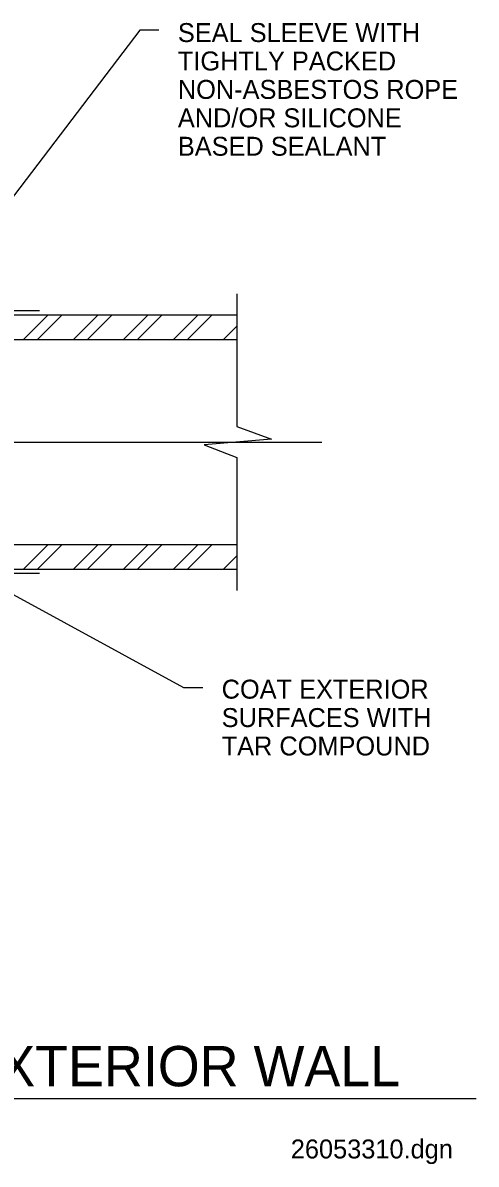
# Model space of a CAD drawing. Extents: x 10103.5 to 10150.7, y 10072.4 to 10114.
# Drawn here: x 10134.74 to 10150.69, y 10072.42 to 10112.58 of the extents above; entities that cross this region are included whole.
import ezdxf

# ---------------------------------------------------------------- set-up
doc = ezdxf.new("R2010")
doc.units = 0
for name, color, linetype in [('Level 3', 7, 'Continuous'), ('Level 52', 7, 'Continuous'), ('Level 60', 7, 'Continuous'), ('Level 62', 7, 'Continuous'), ('Level 63', 7, 'Continuous')]:
    doc.layers.add(name, color=color, linetype=linetype)

msp = doc.modelspace()

# ---------------------------------------------------------------- linework, layer by layer
at = {"layer": 'Level 52'}
msp.add_line((10103.543, 10074.731), (10150.689, 10074.731), dxfattribs=at)
at = {"layer": 'Level 60'}
for p, q in [((10134.767, 10101.436), (10135.638, 10102.307)), ((10135.252, 10101.436), (10136.123, 10102.307)), ((10136.526, 10101.436), (10137.397, 10102.307)), ((10137.011, 10101.436), (10137.882, 10102.307)), ((10138.285, 10101.436), (10139.155, 10102.307)), ((10138.77, 10101.436), (10139.64, 10102.307)), ((10140.044, 10101.436), (10140.914, 10102.307)), ((10140.529, 10101.436), (10141.399, 10102.307)), ((10141.802, 10101.436), (10142.273, 10101.907)), ((10134.767, 10093.353), (10135.638, 10094.223)), ((10135.252, 10093.353), (10136.123, 10094.223)), ((10136.526, 10093.353), (10137.397, 10094.223)), ((10137.011, 10093.353), (10137.882, 10094.223)), ((10138.285, 10093.353), (10139.155, 10094.223)), ((10138.77, 10093.353), (10139.64, 10094.223)), ((10140.044, 10093.353), (10140.914, 10094.223)), ((10140.529, 10093.353), (10141.399, 10094.223)), ((10141.802, 10093.353), (10142.273, 10093.823))]:
    msp.add_line(p, q, dxfattribs=at)
at = {"layer": 'Level 62'}
for p, q in [((10112.426, 10102.307), (10142.273, 10102.307)), ((10112.426, 10101.436), (10142.273, 10101.436)), ((10112.426, 10094.223), (10142.273, 10094.223)), ((10112.426, 10093.353), (10142.273, 10093.353))]:
    msp.add_line(p, q, dxfattribs=at)
for points in [[(10135.329, 10102.452), (10133.994, 10102.452), (10133.994, 10104.269)], [(10135.329, 10093.207), (10133.994, 10093.207), (10133.994, 10091.39)]]:
    msp.add_lwpolyline(points, dxfattribs=at)
at = {"layer": 'Level 63'}
for p, q in [((10138.861, 10112.319), (10131.487, 10102.655)), ((10139.528, 10112.319), (10138.861, 10112.319)), ((10142.273, 10103.047), (10142.273, 10098.38)), ((10142.273, 10098.38), (10143.492, 10097.927)), ((10143.492, 10097.927), (10141.12, 10097.732)), ((10109.441, 10097.83), (10145.258, 10097.83)), ((10141.12, 10097.732), (10142.273, 10097.284)), ((10142.273, 10097.284), (10142.273, 10092.612)), ((10140.403, 10089.178), (10134.028, 10092.669)), ((10141.069, 10089.178), (10140.403, 10089.178))]:
    msp.add_line(p, q, dxfattribs=at)

# ---------------------------------------------------------------- texts
at = {"layer": 'Level 3'}
msp.add_text('26053310.dgn', height=0.66667, dxfattribs=at).set_placement((10144.168, 10072.625))
at = {"layer": 'Level 52'}
msp.add_text('CONDUIT THROUGH EXISTING EXTERIOR WALL', height=1.41667, dxfattribs=at).set_placement((10104.021, 10075.164))
at = {"layer": 'Level 63'}
for s, p in [('SEAL SLEEVE WITH ', (10140.195, 10111.903)), ('TIGHTLY PACKED', (10140.195, 10110.903)), ('NON-ASBESTOS ROPE', (10140.195, 10109.903)), ('AND/OR SILICONE', (10140.195, 10108.903)), ('BASED SEALANT', (10140.195, 10107.903)), ('COAT EXTERIOR', (10141.736, 10088.803)), ('SURFACES WITH', (10141.736, 10087.803)), ('TAR COMPOUND', (10141.736, 10086.803))]:
    msp.add_text(s, height=0.66667, dxfattribs=at).set_placement(p)

doc.saveas('drawing.dxf')
